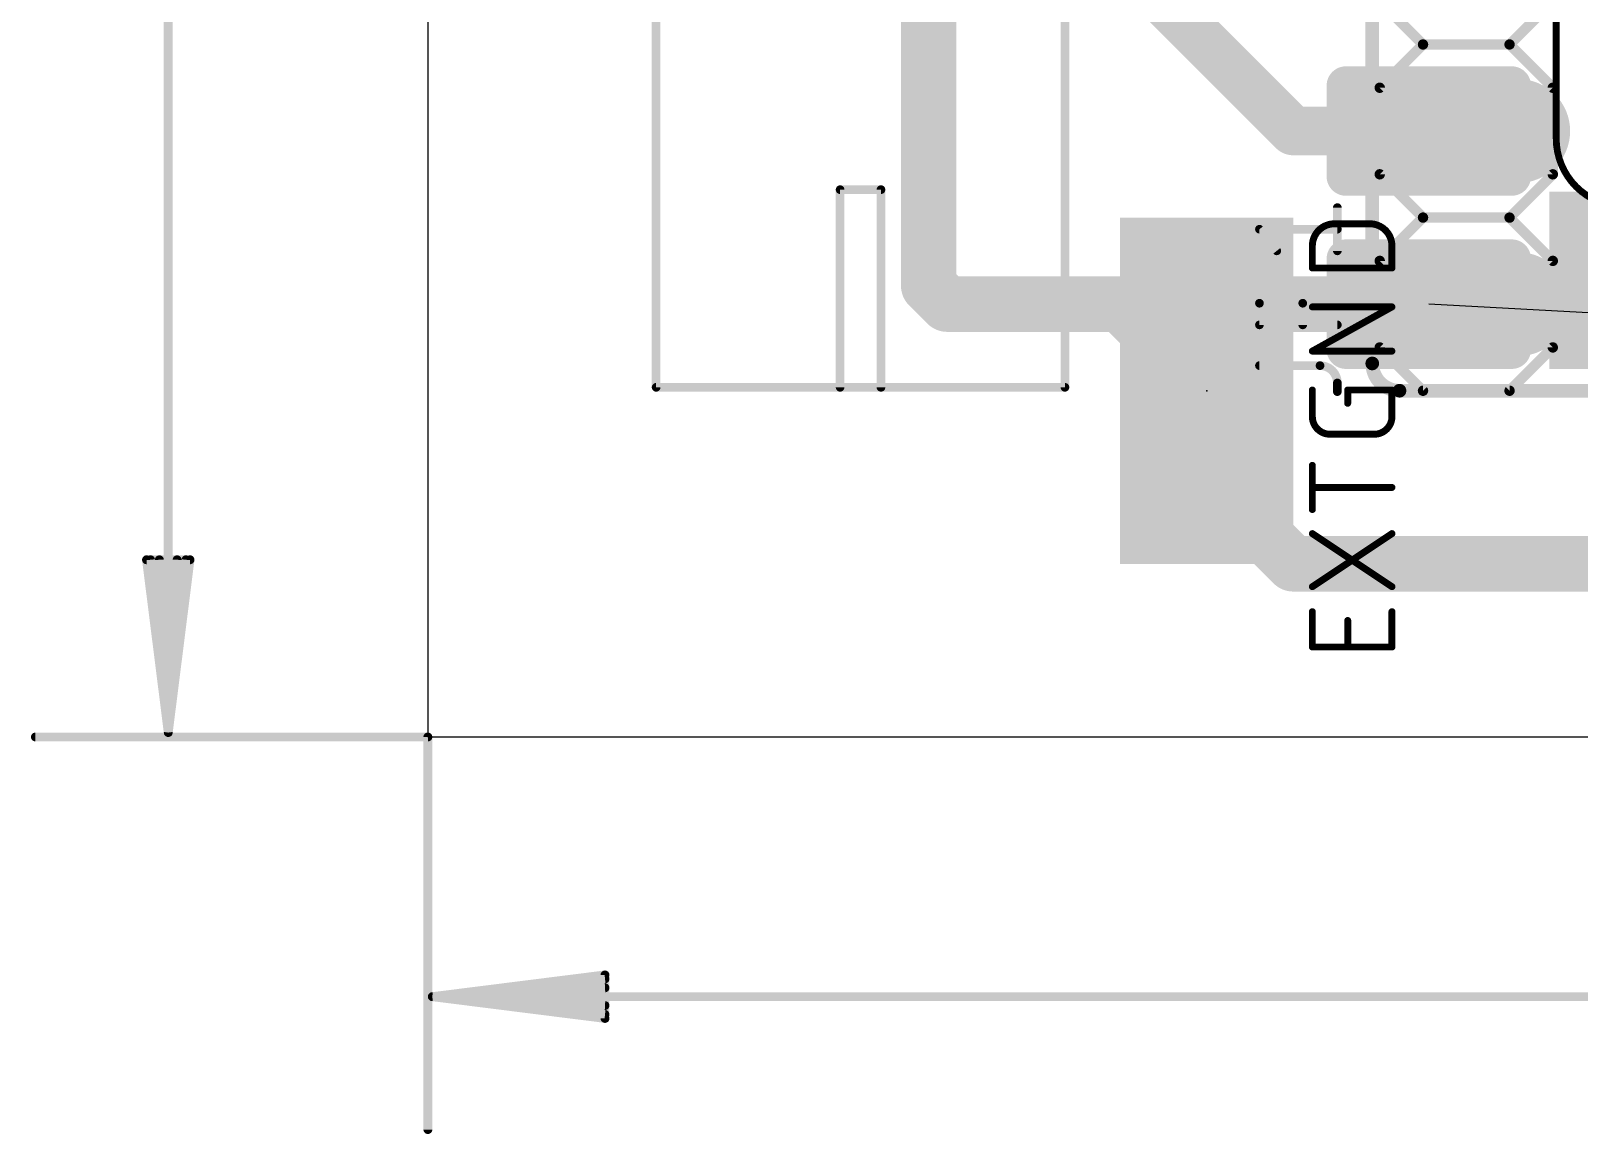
# Model space of a CAD drawing. Extents: x 37 to 104.2, y 46.2 to 81.
# Drawn here: x 37.36 to 60.07, y 46.25 to 62.43 of the extents above; entities that cross this region are included whole.
import ezdxf

# ---------------------------------------------------------------- set-up
doc = ezdxf.new("R2010")
doc.units = 0
for name, color, linetype in [('1', 12, 'CONTINUOUS'), ('17', 110, 'CONTINUOUS'), ('19', 53, 'CONTINUOUS'), ('20', 31, 'CONTINUOUS'), ('21', 253, 'CONTINUOUS'), ('23', 53, 'CONTINUOUS'), ('25', 253, 'CONTINUOUS'), ('41', 12, 'CONTINUOUS'), ('51', 253, 'CONTINUOUS')]:
    doc.layers.add(name, color=color, linetype=linetype)

# ---------------------------------------------------------------- blocks, each defined once
blk = doc.blocks.new('RECT')
blk.add_solid([(-0.5, -0.5), (0.5, -0.5), (-0.5, 0.5), (0.5, 0.5)])
blk = doc.blocks.new('RECT480000X304000R30')
at = {"const_width": 0.285}
blk.add_lwpolyline([(1.3575, -0.665), (1.3575, 0.665, 0.4142), (1.215, 0.8075), (-1.215, 0.8075, 0.4142), (-1.3575, 0.665), (-1.3575, -0.665, 0.4142), (-1.215, -0.8075), (1.215, -0.8075, 0.4142)], format="xyb", close=True, dxfattribs=at)
blk.add_solid([(-1.2404, -0.6904), (1.2404, -0.6904), (-1.2404, 0.6904), (1.2404, 0.6904)])
blk = doc.blocks.new('LONGP100')
at = {"const_width": 1}
blk.add_lwpolyline([(-0.5, 0), (0.5, 0)], dxfattribs=at)
at = {"const_width": 0.5}
for points in [[(-0.5, 0.25, 1), (-0.5, -0.25)], [(0.5, -0.25, 1), (0.5, 0.25)]]:
    blk.add_lwpolyline(points, format="xyb", dxfattribs=at)

msp = doc.modelspace()

# ---------------------------------------------------------------- linework, layer by layer
at = {"layer": '1'}
for points, const_width in [([(39.37, 80.885), (39.37, 52.135)], 0.13), ([(55.88, 60.96), (52.07, 64.77)], 0.7112), ([(50.53, 58.69), (50.53, 63.5)], 0.8128), ([(57.87, 60.96), (55.88, 60.96)], 0.7112), ([(50.8, 58.42), (50.53, 58.69)], 0.8128), ([(53.34, 58.42), (50.8, 58.42)], 0.8128), ([(54.61, 58.42), (53.34, 58.42)], 0.8128), ([(54.61, 57.15), (53.34, 58.42)], 0.8128), ([(57.87, 58.42), (54.61, 58.42)], 0.8128), ([(54.61, 55.88), (54.61, 58.42)], 0.8128), ([(55.88, 54.61), (54.61, 55.88)], 0.8128), ([(87.63, 54.61), (55.88, 54.61)], 0.8128), ([(39.37, 52.135), (39.0508, 54.67)], 0.13), ([(39.0508, 54.67), (39.6892, 54.67)], 0.13), ([(39.37, 52.135), (39.11, 54.67)], 0.13), ([(39.37, 52.135), (39.24, 54.67)], 0.13), ([(39.6892, 54.67), (39.37, 52.135)], 0.13), ([(39.5, 54.67), (39.37, 52.135)], 0.13), ([(39.63, 54.67), (39.37, 52.135)], 0.13), ([(43.18, 52.07), (37.42, 52.07)], 0.13), ([(43.18, 52.07), (43.18, 46.31)], 0.13), ([(43.245, 48.26), (45.78, 48.5792)], 0.13), ([(45.78, 48.5792), (45.78, 47.9408)], 0.13), ([(43.245, 48.26), (45.78, 48.52)], 0.13), ([(43.245, 48.26), (45.78, 48.39)], 0.13), ([(43.245, 48.26), (104.055, 48.26)], 0.13), ([(45.78, 47.9408), (43.245, 48.26)], 0.13), ([(45.78, 48.13), (43.245, 48.26)], 0.13), ([(45.78, 48), (43.245, 48.26)], 0.13)]:
    msp.add_lwpolyline(points, dxfattribs=dict(at, const_width=const_width))
for points, const_width in [([(55.88, 61.1378, 1), (55.88, 60.7822)], 0.3556), ([(55.7543, 60.8343, 1), (56.0057, 61.0857)], 0.3556), ([(57.87, 60.7822, 1), (57.87, 61.1378)], 0.3556), ([(50.6737, 58.8337, 1), (50.3863, 58.5463)], 0.4064), ([(50.3268, 58.69, 1), (50.7332, 58.69)], 0.4064), ([(50.8, 58.6232, 1), (50.8, 58.2168)], 0.4064), ([(50.6563, 58.2763, 1), (50.9437, 58.5637)], 0.4064), ([(53.34, 58.6232, 1), (53.34, 58.2168)], 0.4064), ([(53.4837, 58.5637, 1), (53.1963, 58.2763)], 0.4064), ([(53.34, 58.2168, 1), (53.34, 58.6232)], 0.4064), ([(54.61, 58.6232, 1), (54.61, 58.2168)], 0.4064), ([(54.8132, 58.42, 1), (54.4068, 58.42)], 0.4064), ([(54.61, 58.2168, 1), (54.61, 58.6232)], 0.4064), ([(57.87, 58.2168, 1), (57.87, 58.6232)], 0.4064), ([(54.4663, 57.0063, 1), (54.7537, 57.2937)], 0.4064), ([(54.7537, 56.0237, 1), (54.4663, 55.7363)], 0.4064), ([(54.4068, 55.88, 1), (54.8132, 55.88)], 0.4064), ([(55.88, 54.8132, 1), (55.88, 54.4068)], 0.4064), ([(55.7363, 54.4663, 1), (56.0237, 54.7537)], 0.4064), ([(39.083, 54.6741, 1), (39.0185, 54.6659)], 0.065), ([(39.0508, 54.7025, 1), (39.0508, 54.6375)], 0.065), ([(39.1423, 54.6733, 1), (39.0777, 54.6667)], 0.065), ([(39.2725, 54.6717, 1), (39.2075, 54.6683)], 0.065), ([(39.5325, 54.6683, 1), (39.4675, 54.6717)], 0.065), ([(39.6623, 54.6667, 1), (39.5977, 54.6733)], 0.065), ([(39.7215, 54.6659, 1), (39.657, 54.6741)], 0.065), ([(39.6892, 54.6375, 1), (39.6892, 54.7025)], 0.065), ([(37.42, 52.1025, 1), (37.42, 52.0375)], 0.065), ([(39.3378, 52.1391, 1), (39.4022, 52.1309)], 0.065), ([(39.3377, 52.1383, 1), (39.4023, 52.1317)], 0.065), ([(39.3375, 52.1333, 1), (39.4025, 52.1367)], 0.065), ([(39.3375, 52.1367, 1), (39.4025, 52.1333)], 0.065), ([(39.3375, 52.135, 1), (39.4025, 52.135)], 0.065), ([(39.3377, 52.1317, 1), (39.4023, 52.1383)], 0.065), ([(39.3378, 52.1309, 1), (39.4022, 52.1391)], 0.065), ([(43.2125, 52.07, 1), (43.1475, 52.07)], 0.065), ([(43.18, 52.0375, 1), (43.18, 52.1025)], 0.065), ([(45.8125, 48.5792, 1), (45.7475, 48.5792)], 0.065), ([(45.7841, 48.547, 1), (45.7759, 48.6115)], 0.065), ([(45.7833, 48.4877, 1), (45.7767, 48.5523)], 0.065), ([(45.7817, 48.3575, 1), (45.7783, 48.4225)], 0.065), ([(43.245, 48.2925, 1), (43.245, 48.2275)], 0.065), ([(43.2491, 48.2922, 1), (43.2409, 48.2278)], 0.065), ([(43.2433, 48.2925, 1), (43.2467, 48.2275)], 0.065), ([(43.2467, 48.2925, 1), (43.2433, 48.2275)], 0.065), ([(43.2483, 48.2923, 1), (43.2417, 48.2277)], 0.065), ([(43.2417, 48.2923, 1), (43.2483, 48.2277)], 0.065), ([(43.2409, 48.2922, 1), (43.2491, 48.2278)], 0.065), ([(45.7783, 48.0975, 1), (45.7817, 48.1625)], 0.065), ([(45.7475, 47.9408, 1), (45.8125, 47.9408)], 0.065), ([(45.7759, 47.9085, 1), (45.7841, 47.973)], 0.065), ([(45.7767, 47.9677, 1), (45.7833, 48.0323)], 0.065), ([(43.1475, 46.31, 1), (43.2125, 46.31)], 0.065)]:
    msp.add_lwpolyline(points, format="xyb", dxfattribs=dict(at, const_width=const_width))
at = {"layer": '19'}
msp.add_line((66.04, 57.98), (57.87, 58.42), dxfattribs=at)
at = {"layer": '20'}
for p, q in [((43.18, 80.95), (43.18, 52.07)), ((43.18, 52.07), (104.12, 52.07))]:
    msp.add_line(p, q, dxfattribs=at)
at = {"layer": '20', "const_width": 0.1}
msp.add_lwpolyline([(59.74, 60.85), (59.74, 76.77)], dxfattribs=at)
at = {"layer": '20'}
for points, const_width in [([(59.74, 60.85, 0.4142), (60.74, 59.85)], 0.1), ([(59.765, 60.85, 1), (59.715, 60.85)], 0.05), ([(59.715, 60.85, 1), (59.765, 60.85)], 0.05)]:
    msp.add_lwpolyline(points, format="xyb", dxfattribs=dict(at, const_width=const_width))
at = {"layer": '21'}
for points, const_width in [([(57.04, 57.55), (57.04, 77.07)], 0.2), ([(57.785, 62.23), (57.15, 62.865)], 0.1524), ([(59.69, 62.865), (59.055, 62.23)], 0.1524), ([(57.15, 61.595), (57.785, 62.23)], 0.1524), ([(57.785, 62.23), (59.055, 62.23)], 0.1524), ([(59.055, 62.23), (59.69, 61.595)], 0.1524), ([(57.15, 60.325), (57.15, 61.595)], 0.1524), ([(59.69, 61.595), (59.69, 60.325)], 0.1524), ([(57.785, 59.69), (57.15, 60.325)], 0.1524), ([(59.69, 60.325), (59.055, 59.69)], 0.1524), ([(49.83, 60.1), (49.23, 60.1)], 0.127), ([(49.23, 60.1), (49.23, 57.2)], 0.127), ([(49.83, 57.2), (49.83, 60.1)], 0.127), ([(57.15, 59.055), (57.785, 59.69)], 0.1524), ([(57.785, 59.69), (59.055, 59.69)], 0.1524), ([(59.055, 59.69), (59.69, 59.055)], 0.1524), ([(57.15, 57.785), (57.15, 59.055)], 0.1524), ([(59.69, 59.055), (59.69, 57.785)], 0.1524), ([(57.15, 57.785), (57.785, 57.15)], 0.1524), ([(59.055, 57.15), (59.69, 57.785)], 0.1524), ([(57.44, 57.15), (74.64, 57.15)], 0.2), ([(57.785, 57.15), (59.055, 57.15)], 0.1524)]:
    msp.add_lwpolyline(points, dxfattribs=dict(at, const_width=const_width))
for points, const_width in [([(57.785, 62.2681, 1), (57.785, 62.1919)], 0.0762), ([(57.8119, 62.2031, 1), (57.7581, 62.2569)], 0.0762), ([(57.7581, 62.2031, 1), (57.8119, 62.2569)], 0.0762), ([(59.0819, 62.2569, 1), (59.0281, 62.2031)], 0.0762), ([(59.0281, 62.2569, 1), (59.0819, 62.2031)], 0.0762), ([(59.055, 62.1919, 1), (59.055, 62.2681)], 0.0762), ([(57.1881, 61.595, 1), (57.1119, 61.595)], 0.0762), ([(57.1231, 61.6219, 1), (57.1769, 61.5681)], 0.0762), ([(59.7281, 61.595, 1), (59.6519, 61.595)], 0.0762), ([(59.6631, 61.5681, 1), (59.7169, 61.6219)], 0.0762), ([(57.1119, 60.325, 1), (57.1881, 60.325)], 0.0762), ([(57.1769, 60.3519, 1), (57.1231, 60.2981)], 0.0762), ([(59.6519, 60.325, 1), (59.7281, 60.325)], 0.0762), ([(59.7169, 60.2981, 1), (59.6631, 60.3519)], 0.0762), ([(49.23, 60.1318, 1), (49.23, 60.0682)], 0.0635), ([(49.2618, 60.1, 1), (49.1983, 60.1)], 0.0635), ([(49.8618, 60.1, 1), (49.7983, 60.1)], 0.0635), ([(49.83, 60.0682, 1), (49.83, 60.1318)], 0.0635), ([(57.785, 59.7281, 1), (57.785, 59.6519)], 0.0762), ([(57.8119, 59.6631, 1), (57.7581, 59.7169)], 0.0762), ([(57.7581, 59.6631, 1), (57.8119, 59.7169)], 0.0762), ([(59.0819, 59.7169, 1), (59.0281, 59.6631)], 0.0762), ([(59.0281, 59.7169, 1), (59.0819, 59.6631)], 0.0762), ([(59.055, 59.6519, 1), (59.055, 59.7281)], 0.0762), ([(57.1881, 59.055, 1), (57.1119, 59.055)], 0.0762), ([(57.1231, 59.0819, 1), (57.1769, 59.0281)], 0.0762), ([(59.7281, 59.055, 1), (59.6519, 59.055)], 0.0762), ([(59.6631, 59.0281, 1), (59.7169, 59.0819)], 0.0762), ([(57.1119, 57.785, 1), (57.1881, 57.785)], 0.0762), ([(57.1769, 57.8119, 1), (57.1231, 57.7581)], 0.0762), ([(59.6519, 57.785, 1), (59.7281, 57.785)], 0.0762), ([(59.7169, 57.7581, 1), (59.6631, 57.8119)], 0.0762), ([(57.04, 57.55, 0.4142), (57.44, 57.15)], 0.2), ([(57.09, 57.55, 1), (56.99, 57.55)], 0.1), ([(56.99, 57.55, 1), (57.09, 57.55)], 0.1), ([(49.1983, 57.2, 1), (49.2618, 57.2)], 0.0635), ([(49.7983, 57.2, 1), (49.8618, 57.2)], 0.0635), ([(57.44, 57.2, 1), (57.44, 57.1)], 0.1), ([(57.44, 57.1, 1), (57.44, 57.2)], 0.1), ([(57.785, 57.1881, 1), (57.785, 57.1119)], 0.0762), ([(57.7581, 57.1231, 1), (57.8119, 57.1769)], 0.0762), ([(59.0281, 57.1769, 1), (59.0819, 57.1231)], 0.0762), ([(59.055, 57.1119, 1), (59.055, 57.1881)], 0.0762)]:
    msp.add_lwpolyline(points, format="xyb", dxfattribs=dict(at, const_width=const_width))
at = {"layer": '23'}
msp.add_point((54.61, 57.15), dxfattribs=at)
at = {"layer": '25'}
for points, const_width in [([(56.5277, 59.2022), (56.5277, 59.8372)], 0.127), ([(55.6387, 59.2022), (55.3847, 59.5197)], 0.127), ([(55.3847, 59.5197), (56.5277, 59.5197)], 0.127), ([(56.4854, 59.5992), (57.0046, 59.5992)], 0.1016), ([(56.1608, 58.9501), (56.1608, 59.2746)], 0.1016), ([(57.3292, 59.2746), (57.3292, 58.9501)], 0.1016), ([(57.3292, 58.9501), (56.1608, 58.9501)], 0.1016), ([(55.3847, 58.1163), (55.3847, 58.4338)], 0.127), ([(56.0197, 58.4338), (56.0197, 58.1163)], 0.127), ([(56.1608, 57.7309), (57.3292, 58.38)], 0.1016), ([(57.3292, 58.38), (56.1608, 58.38)], 0.1016), ([(56.5277, 58.1163), (55.3847, 58.1163)], 0.127), ([(57.3292, 57.7309), (56.1608, 57.7309)], 0.1016), ([(55.3847, 57.5183), (56.2737, 57.5183)], 0.127), ([(56.5277, 57.2643), (56.5277, 57.1373)], 0.127), ([(56.1608, 56.7713), (56.1608, 57.1608)], 0.1016), ([(56.6801, 56.9661), (56.6801, 57.1608)], 0.1016), ([(56.6801, 57.1608), (57.3292, 57.1608)], 0.1016), ([(57.3292, 57.1608), (57.3292, 56.7713)], 0.1016), ([(57.0696, 56.5117), (56.4204, 56.5117)], 0.1016), ([(56.1608, 55.4068), (56.1608, 56.0559)], 0.1016), ([(57.3292, 55.7314), (56.1608, 55.7314)], 0.1016), ([(57.3292, 54.2751), (56.1608, 55.054)], 0.1016), ([(56.1608, 54.2751), (57.3292, 55.054)], 0.1016), ([(56.1608, 53.3898), (56.1608, 53.909)], 0.1016), ([(57.3292, 53.909), (57.3292, 53.3898)], 0.1016), ([(56.6801, 53.3898), (56.6801, 53.7792)], 0.1016), ([(57.3292, 53.3898), (56.1608, 53.3898)], 0.1016)]:
    msp.add_lwpolyline(points, dxfattribs=dict(at, const_width=const_width))
for points, const_width in [([(56.5595, 59.8372, 1), (56.496, 59.8372)], 0.0635), ([(55.4095, 59.5395, 1), (55.3599, 59.4998)], 0.0635), ([(55.3847, 59.5514, 1), (55.3847, 59.4879)], 0.0635), ([(56.4854, 59.5992, 0.4142), (56.1608, 59.2746)], 0.1016), ([(56.4854, 59.6246, 1), (56.4854, 59.5738)], 0.0508), ([(56.4854, 59.5738, 1), (56.4854, 59.6246)], 0.0508), ([(56.5277, 59.4879, 1), (56.5277, 59.5514)], 0.0635), ([(57.3292, 59.2746, 0.4142), (57.0046, 59.5992)], 0.1016), ([(57.0046, 59.6246, 1), (57.0046, 59.5738)], 0.0508), ([(57.0046, 59.5738, 1), (57.0046, 59.6246)], 0.0508), ([(56.1862, 59.2746, 1), (56.1354, 59.2746)], 0.0508), ([(56.1354, 59.2746, 1), (56.1862, 59.2746)], 0.0508), ([(57.3546, 59.2746, 1), (57.3038, 59.2746)], 0.0508), ([(57.3038, 59.2746, 1), (57.3546, 59.2746)], 0.0508), ([(55.6139, 59.1823, 1), (55.6635, 59.222)], 0.0635), ([(56.496, 59.2022, 1), (56.5595, 59.2022)], 0.0635), ([(56.1608, 58.9755, 1), (56.1608, 58.9247)], 0.0508), ([(56.1354, 58.9501, 1), (56.1862, 58.9501)], 0.0508), ([(57.3038, 58.9501, 1), (57.3546, 58.9501)], 0.0508), ([(57.3292, 58.9247, 1), (57.3292, 58.9755)], 0.0508), ([(56.0197, 58.4338, 1), (55.3847, 58.4338)], 0.127), ([(55.4165, 58.4338, 1), (55.3529, 58.4338)], 0.0635), ([(55.3529, 58.4338, 1), (55.4165, 58.4338)], 0.0635), ([(56.0515, 58.4338, 1), (55.9879, 58.4338)], 0.0635), ([(55.9879, 58.4338, 1), (56.0515, 58.4338)], 0.0635), ([(56.1608, 58.4054, 1), (56.1608, 58.3546)], 0.0508), ([(57.3415, 58.3578, 1), (57.3169, 58.4022)], 0.0508), ([(57.3292, 58.3546, 1), (57.3292, 58.4054)], 0.0508), ([(55.3847, 58.1481, 1), (55.3847, 58.0846)], 0.0635), ([(56.5277, 58.0846, 1), (56.5277, 58.1481)], 0.0635), ([(55.3529, 58.1163, 1), (55.4165, 58.1163)], 0.0635), ([(55.9879, 58.1163, 1), (56.0515, 58.1163)], 0.0635), ([(56.1608, 57.7563, 1), (56.1608, 57.7055)], 0.0508), ([(56.1485, 57.7531, 1), (56.1731, 57.7087)], 0.0508), ([(57.3292, 57.7055, 1), (57.3292, 57.7563)], 0.0508), ([(55.3847, 57.5501, 1), (55.3847, 57.4866)], 0.0635), ([(56.2737, 57.5501, 1), (56.2737, 57.4866)], 0.0635), ([(56.5277, 57.2643, 0.4142), (56.2737, 57.5183)], 0.127), ([(56.2737, 57.4866, 1), (56.2737, 57.5501)], 0.0635), ([(56.5595, 57.2643, 1), (56.496, 57.2643)], 0.0635), ([(56.496, 57.2643, 1), (56.5595, 57.2643)], 0.0635), ([(56.1862, 57.1608, 1), (56.1354, 57.1608)], 0.0508), ([(56.496, 57.1373, 1), (56.5595, 57.1373)], 0.0635), ([(56.7055, 57.1608, 1), (56.6547, 57.1608)], 0.0508), ([(56.6801, 57.1862, 1), (56.6801, 57.1354)], 0.0508), ([(57.3546, 57.1608, 1), (57.3038, 57.1608)], 0.0508), ([(57.3292, 57.1354, 1), (57.3292, 57.1862)], 0.0508), ([(56.1608, 56.7713, 0.4142), (56.4204, 56.5117)], 0.1016), ([(56.1862, 56.7713, 1), (56.1354, 56.7713)], 0.0508), ([(56.6547, 56.9661, 1), (56.7055, 56.9661)], 0.0508), ([(57.0696, 56.5117, 0.4142), (57.3292, 56.7713)], 0.1016), ([(57.3546, 56.7713, 1), (57.3038, 56.7713)], 0.0508), ([(56.1354, 56.7713, 1), (56.1862, 56.7713)], 0.0508), ([(57.3038, 56.7713, 1), (57.3546, 56.7713)], 0.0508), ([(56.4204, 56.5371, 1), (56.4204, 56.4863)], 0.0508), ([(56.4204, 56.4863, 1), (56.4204, 56.5371)], 0.0508), ([(57.0696, 56.5371, 1), (57.0696, 56.4863)], 0.0508), ([(57.0696, 56.4863, 1), (57.0696, 56.5371)], 0.0508), ([(56.1862, 56.0559, 1), (56.1354, 56.0559)], 0.0508), ([(56.1608, 55.7568, 1), (56.1608, 55.706)], 0.0508), ([(57.3292, 55.706, 1), (57.3292, 55.7568)], 0.0508), ([(56.1354, 55.4068, 1), (56.1862, 55.4068)], 0.0508), ([(56.1749, 55.0752, 1), (56.1467, 55.0329)], 0.0508), ([(57.3433, 55.0329, 1), (57.3151, 55.0752)], 0.0508), ([(56.1467, 54.2962, 1), (56.1749, 54.254)], 0.0508), ([(57.3151, 54.254, 1), (57.3433, 54.2962)], 0.0508), ([(56.1862, 53.909, 1), (56.1354, 53.909)], 0.0508), ([(57.3546, 53.909, 1), (57.3038, 53.909)], 0.0508), ([(56.7055, 53.7792, 1), (56.6547, 53.7792)], 0.0508), ([(56.1608, 53.4152, 1), (56.1608, 53.3644)], 0.0508), ([(56.1354, 53.3898, 1), (56.1862, 53.3898)], 0.0508), ([(56.6547, 53.3898, 1), (56.7055, 53.3898)], 0.0508), ([(57.3038, 53.3898, 1), (57.3546, 53.3898)], 0.0508), ([(57.3292, 53.3644, 1), (57.3292, 53.4152)], 0.0508)]:
    msp.add_lwpolyline(points, format="xyb", dxfattribs=dict(at, const_width=const_width))
at = {"layer": '51', "const_width": 0.127}
for points in [[(46.53, 57.2), (46.53, 64.9)], [(52.53, 64.9), (52.53, 57.2)], [(52.53, 57.2), (46.53, 57.2)]]:
    msp.add_lwpolyline(points, dxfattribs=at)
at = {"layer": '51', "const_width": 0.0635}
for points in [[(46.53, 57.2318, 1), (46.53, 57.1683)], [(52.53, 57.1683, 1), (52.53, 57.2318)], [(46.4982, 57.2, 1), (46.5618, 57.2)], [(52.4982, 57.2, 1), (52.5618, 57.2)]]:
    msp.add_lwpolyline(points, format="xyb", dxfattribs=at)

# ---------------------------------------------------------------- block references
at = {"layer": '1'}
for p in [(57.87, 60.96), (57.87, 58.42)]:
    msp.add_blockref('RECT480000X304000R30', p, dxfattribs=at)
at = {"layer": '1', "xscale": 2.54, "yscale": 5.08, "rotation": 180}
msp.add_blockref('RECT', (54.61, 57.15), dxfattribs=at)
at = {"layer": '17', "xscale": 1.524, "yscale": 1.524, "rotation": 180}
for p in [(58.42, 60.96), (58.42, 60.96), (58.42, 58.42), (58.42, 58.42)]:
    msp.add_blockref('LONGP100', p, dxfattribs=at)
at = {"layer": '41', "xscale": 2.6, "yscale": 2.6, "rotation": 270}
msp.add_blockref('RECT', (60.94, 58.77), dxfattribs=at)
at = {"layer": '51', "xscale": 0.508, "yscale": 0.508, "rotation": 90}
for p in [(58.42, 60.96), (58.42, 58.42)]:
    msp.add_blockref('RECT', p, dxfattribs=at)

doc.saveas('drawing.dxf')
